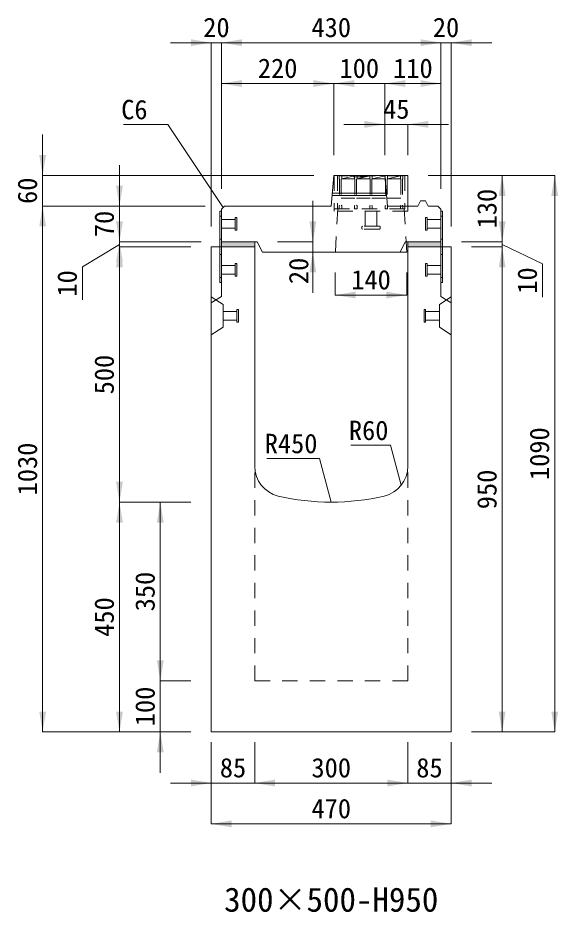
# Model space of a CAD drawing. Units: millimetres at full size, sheet at 1:40. Extents: x -1934 to 44546, y -100881 to -70395.
# Drawn here: x 13784 to 14843, y -95683 to -93932 of the extents above; entities that cross this region are included whole.
import ezdxf
from ezdxf.enums import TextEntityAlignment as Align

# ---------------------------------------------------------------- set-up
doc = ezdxf.new("R2010")
doc.units = ezdxf.units.MM
doc.header["$LTSCALE"] = 40
for name, pattern in [('CHAIN_DOUBLE_DASH', [23.5, 12, -1.5, 3.5, -1.5, 3.5, -1.5]), ('USER1', [1.35, 0.75, -0.6]), ('USER2', [1.35, 0.75, -0.6])]:
    doc.linetypes.add(name, pattern=pattern)
for name, color, linetype, lineweight in [('0_2', 7, 'Continuous', 13), ('インサート', 92, 'USER2', 9), ('グレーチング', 7, 'USER2', 5), ('プレート', 7, 'USER1', 9), ('モルタル', 7, 'Continuous', 9), ('受枠', 3, 'USER2', 5), ('寸法線', 7, 'Continuous', 9), ('引出線', 4, 'Continuous', 9), ('本体', 2, 'Continuous', 13), ('補助線', 8, 'CHAIN_DOUBLE_DASH', 5)]:
    doc.layers.add(name, color=color, linetype=linetype, lineweight=lineweight)
doc.layers.add('ハッチング_モルタル', color=30, linetype='Continuous')
doc.styles.add('ＭＳ ゴシック', font='')
doc.styles.get('ＭＳ ゴシック').set_extended_font_data('MS Gothic')

# ---------------------------------------------------------------- blocks, each defined once
blk = doc.blocks.new('filled_arrow')
at = {"color": 0, "linetype": 'Continuous', "lineweight": -2}
blk.add_solid([(7.5, 1.25), (0, 0), (7.5, -1.25)], dxfattribs=at)

msp = doc.modelspace()

# ---------------------------------------------------------------- hatches: boundary and pattern name
at = {"layer": 'ハッチング_モルタル'}
for points in [[(14183.15, -94370.41), (14183.15, -94380.41), (14248.15, -94380.41), (14248.15, -94370.41)], [(14548.15, -94370.41), (14548.15, -94380.41), (14613.15, -94380.41), (14613.15, -94370.41)]]:
    msp.add_hatch(color=256, dxfattribs=at).paths.add_polyline_path(points)

# ---------------------------------------------------------------- linework, layer by layer
at = {"layer": 'インサート'}
for p, q in [((14183.15, -94326.91), (14210.15, -94326.91)), ((14183.15, -94326.91), (14183.15, -94343.91)), ((14213.15, -94322.91), (14210.15, -94322.91)), ((14210.15, -94322.91), (14210.15, -94347.91)), ((14213.15, -94347.91), (14213.15, -94322.91)), ((14583.15, -94322.91), (14586.15, -94322.91)), ((14583.15, -94347.91), (14583.15, -94322.91)), ((14586.15, -94322.91), (14586.15, -94347.91)), ((14613.15, -94326.91), (14586.15, -94326.91)), ((14613.15, -94326.91), (14613.15, -94343.91)), ((14183.15, -94343.91), (14210.15, -94343.91)), ((14210.15, -94347.91), (14213.15, -94347.91)), ((14586.15, -94347.91), (14583.15, -94347.91)), ((14613.15, -94343.91), (14586.15, -94343.91)), ((14183.15, -94416.91), (14210.15, -94416.91)), ((14183.15, -94416.91), (14183.15, -94433.91)), ((14213.15, -94412.91), (14210.15, -94412.91)), ((14210.15, -94412.91), (14210.15, -94437.91)), ((14213.15, -94437.91), (14213.15, -94412.91)), ((14583.15, -94412.91), (14586.15, -94412.91)), ((14583.15, -94437.91), (14583.15, -94412.91)), ((14586.15, -94412.91), (14586.15, -94437.91)), ((14613.15, -94416.91), (14586.15, -94416.91)), ((14613.15, -94416.91), (14613.15, -94433.91)), ((14183.15, -94433.91), (14210.15, -94433.91)), ((14613.15, -94433.91), (14586.15, -94433.91)), ((14210.15, -94437.91), (14213.15, -94437.91)), ((14586.15, -94437.91), (14583.15, -94437.91))]:
    msp.add_line(p, q, dxfattribs=at)
at = {"layer": 'インサート', "linetype": 'Continuous', "lineweight": 5}
for p, q in [((14186.15, -94523.91), (14186.15, -94506.91)), ((14213.15, -94506.91), (14186.15, -94506.91)), ((14213.15, -94527.91), (14213.15, -94502.91)), ((14216.15, -94502.91), (14213.15, -94502.91)), ((14216.15, -94527.91), (14216.15, -94502.91)), ((14580.15, -94502.91), (14580.15, -94527.91)), ((14580.15, -94502.91), (14583.15, -94502.91)), ((14583.15, -94502.91), (14583.15, -94527.91)), ((14583.15, -94506.91), (14610.15, -94506.91)), ((14610.15, -94506.91), (14610.15, -94523.91)), ((14213.15, -94523.91), (14186.15, -94523.91)), ((14583.15, -94523.91), (14610.15, -94523.91)), ((14216.15, -94527.91), (14213.15, -94527.91)), ((14580.15, -94527.91), (14583.15, -94527.91))]:
    msp.add_line(p, q, dxfattribs=at)
at = {"layer": 'グレーチング'}
for p, q in [((14538.65, -94240.91), (14413.65, -94240.91)), ((14413.65, -94240.91), (14413.65, -94246.91)), ((14418.65, -94240.91), (14418.65, -94246.91)), ((14418.65, -94246.91), (14443.65, -94240.91)), ((14443.65, -94240.91), (14443.65, -94246.91)), ((14448.65, -94240.91), (14448.65, -94246.91)), ((14448.65, -94246.91), (14473.65, -94240.91)), ((14473.65, -94240.91), (14473.65, -94246.91)), ((14478.65, -94240.91), (14478.65, -94246.91)), ((14478.65, -94246.91), (14503.65, -94240.91)), ((14503.65, -94240.91), (14503.65, -94246.91)), ((14508.65, -94240.91), (14508.65, -94246.91)), ((14508.65, -94246.91), (14533.65, -94240.91)), ((14533.65, -94240.91), (14533.65, -94246.91)), ((14538.65, -94240.91), (14538.65, -94246.91)), ((14413.65, -94246.91), (14414.65, -94247.91)), ((14414.65, -94247.91), (14414.65, -94298.91)), ((14418.65, -94246.91), (14417.65, -94247.91)), ((14417.65, -94247.91), (14417.65, -94298.91)), ((14418.65, -94246.91), (14443.65, -94246.91)), ((14443.65, -94246.91), (14444.65, -94247.91)), ((14444.65, -94247.91), (14444.65, -94298.91)), ((14448.65, -94246.91), (14447.65, -94247.91)), ((14447.65, -94247.91), (14447.65, -94298.91)), ((14448.65, -94246.91), (14473.65, -94246.91)), ((14473.65, -94246.91), (14474.65, -94247.91)), ((14474.65, -94247.91), (14474.65, -94298.91)), ((14478.65, -94246.91), (14477.65, -94247.91)), ((14477.65, -94247.91), (14477.65, -94298.91)), ((14478.65, -94246.91), (14503.65, -94246.91)), ((14503.65, -94246.91), (14504.65, -94247.91)), ((14504.65, -94247.91), (14504.65, -94298.91)), ((14508.65, -94246.91), (14507.65, -94247.91)), ((14507.65, -94247.91), (14507.65, -94298.91)), ((14508.65, -94246.91), (14533.65, -94246.91)), ((14533.65, -94246.91), (14534.65, -94247.91)), ((14534.65, -94247.91), (14534.65, -94298.91)), ((14538.65, -94246.91), (14537.65, -94247.91)), ((14537.65, -94247.91), (14537.65, -94298.91)), ((14417.65, -94284.91), (14444.65, -94284.91)), ((14447.65, -94284.91), (14474.65, -94284.91)), ((14477.65, -94284.91), (14504.65, -94284.91)), ((14507.65, -94284.91), (14534.65, -94284.91)), ((14413.65, -94299.91), (14414.65, -94298.91)), ((14413.65, -94305.91), (14413.65, -94299.91)), ((14413.65, -94305.91), (14418.65, -94305.91)), ((14418.65, -94299.91), (14417.65, -94298.91)), ((14418.65, -94305.91), (14418.65, -94299.91)), ((14443.65, -94299.91), (14444.65, -94298.91)), ((14443.65, -94305.91), (14443.65, -94299.91)), ((14443.65, -94305.91), (14448.65, -94305.91)), ((14448.65, -94299.91), (14447.65, -94298.91)), ((14448.65, -94305.91), (14448.65, -94299.91)), ((14473.65, -94299.91), (14474.65, -94298.91)), ((14473.65, -94305.91), (14473.65, -94299.91)), ((14473.65, -94305.91), (14478.65, -94305.91)), ((14478.65, -94299.91), (14477.65, -94298.91)), ((14478.65, -94305.91), (14478.65, -94299.91)), ((14503.65, -94299.91), (14504.65, -94298.91)), ((14503.65, -94305.91), (14503.65, -94299.91)), ((14503.65, -94305.91), (14508.65, -94305.91)), ((14508.65, -94299.91), (14507.65, -94298.91)), ((14508.65, -94305.91), (14508.65, -94299.91)), ((14533.65, -94299.91), (14534.65, -94298.91)), ((14533.65, -94305.91), (14533.65, -94299.91)), ((14533.65, -94305.91), (14538.65, -94305.91)), ((14538.65, -94299.91), (14537.65, -94298.91)), ((14538.65, -94305.91), (14538.65, -94299.91))]:
    msp.add_line(p, q, dxfattribs=at)
at = {"layer": 'プレート'}
for p, q in [((14183.15, -94320.41), (14179.95, -94320.41)), ((14616.35, -94320.41), (14613.15, -94320.41)), ((14183.15, -94365.41), (14179.95, -94365.41)), ((14616.35, -94365.41), (14613.15, -94365.41)), ((14183.15, -94395.41), (14179.95, -94395.41)), ((14616.35, -94395.41), (14613.15, -94395.41)), ((14183.15, -94440.41), (14179.95, -94440.41)), ((14616.35, -94440.41), (14613.15, -94440.41))]:
    msp.add_line(p, q, dxfattribs=at)
at = {"layer": 'プレート', "linetype": 'Continuous'}
for points in [[(14179.95, -94450.41), (14179.95, -94310.41), (14183.15, -94310.41), (14183.15, -94450.41)], [(14613.15, -94450.41), (14613.15, -94310.41), (14616.35, -94310.41), (14616.35, -94450.41)]]:
    msp.add_lwpolyline(points, close=True, dxfattribs=at)
at = {"layer": 'モルタル', "lineweight": 13}
msp.add_lwpolyline([(14183.15, -94370.41), (14248.15, -94370.41), (14248.15, -94380.41), (14183.15, -94380.41)], close=True, dxfattribs=at)
at = {"layer": 'モルタル'}
msp.add_lwpolyline([(14548.15, -94370.41), (14613.15, -94370.41), (14613.15, -94380.41), (14548.15, -94380.41)], close=True, dxfattribs=at)
at = {"layer": '受枠', "linetype": 'Continuous'}
for q in [(14404.15, -94240.41), (14548.15, -94300.41)]:
    msp.add_line((14548.15, -94240.41), q, dxfattribs=at)
at = {"layer": '受枠'}
for p, q in [((14404.15, -94240.41), (14404.15, -94310.41)), ((14410.15, -94240.41), (14410.15, -94305.91)), ((14542.15, -94240.41), (14542.15, -94305.91)), ((14404.15, -94305.91), (14548.15, -94305.91)), ((14548.15, -94310.41), (14404.15, -94310.41)), ((14464.82, -94340.08), (14464.82, -94310.41)), ((14487.48, -94340.08), (14487.48, -94310.41)), ((14548.15, -94300.41), (14548.15, -94310.41)), ((14458.28, -94341.14), (14458.28, -94344.34)), ((14492.95, -94340.08), (14459.35, -94340.08)), ((14492.95, -94345.41), (14459.35, -94345.41)), ((14494.02, -94341.14), (14494.02, -94344.34))]:
    msp.add_line(p, q, dxfattribs=at)
for centre, start, end in [((14459.35, -94341.14), 90, 180), ((14459.35, -94344.34), 180, 270), ((14492.95, -94341.14), 0, 90), ((14492.95, -94344.34), 270, 0)]:
    msp.add_arc(centre, 1.07, start, end, dxfattribs=at)
at = {"layer": '寸法線'}
for p, q in [((14263.15, -93980.41), (14083.15, -93980.41)), ((14163.15, -94340.41), (14163.15, -93980.41)), ((14183.15, -93980.41), (14613.15, -93980.41)), ((14183.15, -94266.41), (14183.15, -93980.41)), ((14183.15, -94266.41), (14183.15, -93980.41)), ((14533.15, -93980.41), (14713.15, -93980.41)), ((14613.15, -94266.41), (14613.15, -93980.41)), ((14613.15, -94266.41), (14613.15, -93980.41)), ((14633.15, -94340.41), (14633.15, -93980.41)), ((14183.15, -94060.41), (14403.15, -94060.41)), ((14183.15, -94266.41), (14183.15, -94060.41)), ((14403.15, -94200.41), (14403.15, -94060.41)), ((14583.15, -94060.41), (14403.15, -94060.41)), ((14403.15, -94200.41), (14403.15, -94060.41)), ((14503.15, -94060.41), (14613.15, -94060.41)), ((14503.15, -94200.41), (14503.15, -94060.41)), ((14613.15, -94266.41), (14613.15, -94060.41)), ((14628.15, -94140.41), (14423.15, -94140.41)), ((14503.15, -94200.41), (14503.15, -94140.41)), ((14548.15, -94200.41), (14548.15, -94140.41)), ((13832.55, -94160.41), (13832.55, -94380.41)), ((14503.15, -94200.41), (14503.15, -94170.41)), ((13983.15, -94450.41), (13983.15, -94220.41)), ((14364.15, -94240.41), (13832.55, -94240.41)), ((14588.15, -94240.41), (14836.13, -94240.41)), ((14588.15, -94240.41), (14733.15, -94240.41)), ((14733.15, -94370.41), (14733.15, -94240.41)), ((14836.13, -95330.41), (14836.13, -94240.41)), ((13983.15, -94290.41), (13983.15, -94460.41)), ((14362.12, -94290.41), (14362.12, -94470.41)), ((14733.15, -94290.41), (14733.15, -94460.41)), ((13832.55, -95330.41), (13832.55, -94300.41)), ((14151.15, -94300.41), (13832.55, -94300.41)), ((14149.15, -94300.41), (13832.55, -94300.41)), ((14149.15, -94300.41), (13983.15, -94300.41)), ((13983.15, -94375.41), (13910.54, -94419.45)), ((14143.15, -94370.41), (13983.15, -94370.41)), ((14143.15, -94370.41), (13983.15, -94370.41)), ((13983.15, -94880.41), (13983.15, -94380.41)), ((14123.15, -94380.41), (13983.15, -94380.41)), ((14123.15, -94380.41), (13983.15, -94380.41)), ((14293.15, -94370.41), (14362.12, -94370.41)), ((14653.15, -94370.41), (14733.15, -94370.41)), ((14653.15, -94370.41), (14733.15, -94370.41)), ((14673.15, -94380.41), (14733.15, -94380.41)), ((14673.15, -94380.41), (14733.15, -94380.41)), ((14733.15, -94375.41), (14812.18, -94413.84)), ((14733.15, -95330.41), (14733.15, -94380.41)), ((14303.15, -94390.41), (14362.12, -94390.41)), ((14812.18, -94413.84), (14812.18, -94478.71)), ((13910.54, -94419.45), (13910.54, -94484.32)), ((14406.15, -94430.41), (14406.15, -94474.64)), ((14546.15, -94430.41), (14546.15, -94474.64)), ((14406.15, -94474.64), (14546.15, -94474.64)), ((14123.15, -94880.41), (13983.15, -94880.41)), ((13983.15, -95330.41), (13983.15, -94880.41)), ((14123.15, -94880.41), (13983.15, -94880.41)), ((14063.15, -95230.41), (14063.15, -94880.41)), ((14123.15, -94880.41), (14063.15, -94880.41)), ((14063.15, -95410.41), (14063.15, -95150.41)), ((14123.15, -95230.41), (14063.15, -95230.41)), ((14123.15, -95230.41), (14063.15, -95230.41)), ((14123.15, -95330.41), (13832.55, -95330.41)), ((14123.15, -95330.41), (13983.15, -95330.41)), ((14123.15, -95330.41), (14063.15, -95330.41)), ((14673.15, -95330.41), (14836.13, -95330.41)), ((14673.15, -95330.41), (14733.15, -95330.41)), ((14163.15, -95350.41), (14163.15, -95430.41)), ((14163.15, -95350.41), (14163.15, -95510.41)), ((14248.15, -95350.41), (14248.15, -95430.41)), ((14248.15, -95350.41), (14248.15, -95430.41)), ((14548.15, -95350.41), (14548.15, -95430.41)), ((14548.15, -95350.41), (14548.15, -95430.41)), ((14633.15, -95350.41), (14633.15, -95430.41)), ((14633.15, -95350.41), (14633.15, -95510.41)), ((14083.15, -95430.41), (14328.15, -95430.41)), ((14248.15, -95430.41), (14548.15, -95430.41)), ((14468.15, -95430.41), (14713.15, -95430.41)), ((14163.15, -95510.41), (14633.15, -95510.41))]:
    msp.add_line(p, q, dxfattribs=at)
at = {"layer": '引出線'}
for points in [[(14186.15, -94303.41), (14078.15, -94140.41), (13991.05, -94140.41)], [(14535.22, -94847.1), (14514.21, -94768.68), (14436.7, -94768.68)], [(14398.15, -94880.41), (14375.13, -94794.49), (14271.63, -94794.49)]]:
    msp.add_lwpolyline(points, dxfattribs=at)
at = {"layer": '本体'}
for p, q in [((14398.15, -94300.41), (14403.15, -94240.41)), ((14403.15, -94240.41), (14440.15, -94240.41)), ((14440.15, -94240.41), (14443.15, -94243.41)), ((14443.15, -94243.41), (14463.15, -94243.41)), ((14463.15, -94243.41), (14466.15, -94240.41)), ((14466.15, -94240.41), (14503.15, -94240.41)), ((14503.15, -94240.41), (14508.15, -94300.41)), ((14506.07, -94275.41), (14400.23, -94275.41)), ((14506.4, -94279.41), (14399.9, -94279.41)), ((14568.15, -94300.41), (14573.15, -94290.41)), ((14573.15, -94290.41), (14583.15, -94290.41)), ((14583.15, -94290.41), (14588.15, -94300.41)), ((14183.15, -94306.41), (14189.15, -94300.41)), ((14183.15, -94306.41), (14183.15, -94370.41)), ((14189.15, -94300.41), (14398.15, -94300.41)), ((14508.15, -94300.41), (14568.15, -94300.41)), ((14588.15, -94300.41), (14607.15, -94300.41)), ((14607.15, -94300.41), (14613.15, -94306.41)), ((14613.15, -94306.41), (14613.15, -94370.41)), ((14183.15, -94370.41), (14253.15, -94370.41)), ((14253.15, -94370.41), (14263.15, -94390.41)), ((14543.15, -94370.41), (14533.15, -94390.41)), ((14543.15, -94370.41), (14613.15, -94370.41)), ((14263.15, -94390.41), (14533.15, -94390.41))]:
    msp.add_line(p, q, dxfattribs=at)
at = {"layer": '本体', "linetype": 'USER2', "lineweight": 9}
for p, q in [((14411.15, -94305.91), (14406.15, -94390.41)), ((14541.15, -94305.91), (14544.97, -94370.41))]:
    msp.add_line(p, q, dxfattribs=at)
at = {"layer": '本体', "lineweight": 20}
for p, q in [((14163.15, -95330.41), (14163.15, -94380.41)), ((14163.15, -94380.41), (14248.15, -94380.41)), ((14183.15, -94380.41), (14248.15, -94380.41)), ((14183.15, -94380.41), (14183.15, -94477.41)), ((14248.15, -94809.89), (14248.15, -94380.41)), ((14548.15, -94809.89), (14548.15, -94380.41)), ((14548.15, -94380.41), (14633.15, -94380.41)), ((14613.15, -94380.41), (14613.15, -94477.41)), ((14633.15, -95330.41), (14633.15, -94380.41)), ((14163.15, -94489.92), (14183.15, -94477.41)), ((14163.15, -94478.41), (14186.15, -94492.91)), ((14610.15, -94492.91), (14633.15, -94478.41)), ((14633.15, -94489.92), (14613.15, -94477.41)), ((14186.15, -94537.91), (14186.15, -94492.91)), ((14610.15, -94537.91), (14610.15, -94492.91)), ((14186.15, -94537.91), (14163.15, -94552.41)), ((14633.15, -94552.41), (14610.15, -94537.91)), ((14163.15, -95330.41), (14633.15, -95330.41))]:
    msp.add_line(p, q, dxfattribs=at)
at = {"layer": '本体', "linetype": 'USER2', "lineweight": 20}
for p, q in [((14248.15, -95230.41), (14248.15, -94809.89)), ((14548.15, -95230.41), (14548.15, -94809.89))]:
    msp.add_line(p, q, dxfattribs=at)
at = {"layer": '本体', "linetype": 'USER1', "lineweight": 20}
msp.add_line((14248.15, -95230.41), (14548.15, -95230.41), dxfattribs=at)
at = {"layer": '本体', "lineweight": 20}
for centre, radius, start, end in [((14308.15, -94809.89), 60, 180, 256.65766), ((14488.15, -94809.89), 60, 283.34241, 0), ((14398.15, -94430.41), 450, 256.65766, 283.34241)]:
    msp.add_arc(centre, radius, start, end, dxfattribs=at)
at = {"layer": '補助線'}
for p in [(14544.97, -94370.41), (14533.15, -94390.41)]:
    msp.add_line(p, (14546.15, -94390.41), dxfattribs=at)

# ---------------------------------------------------------------- block references
at = {"layer": '寸法線', "xscale": 5.33, "yscale": 5.33}
for p, rotation in [((14163.15, -93980.41), 180), ((14613.15, -93980.41), 180), ((14613.15, -93980.41), 180), ((14403.15, -94060.41), 180), ((14613.15, -94060.41), 180), ((14503.15, -94140.41), 180), ((13832.55, -94240.41), 90), ((14733.15, -94240.41), 270), ((14836.13, -94240.41), 270), ((13983.15, -94300.41), 90), ((13832.55, -94300.41), 270), ((13832.55, -94300.41), 270), ((13983.15, -94370.41), 90), ((14362.12, -94370.41), 90), ((14733.15, -94370.41), 90), ((14733.15, -94370.41), 90), ((13983.15, -94370.41), 270), ((13983.15, -94380.41), 270), ((13983.15, -94380.41), 270), ((14733.15, -94380.41), 270), ((14733.15, -94380.41), 270), ((14362.12, -94390.41), 270), ((14546.15, -94474.64), 180), ((13983.15, -94880.41), 90), ((13983.15, -94880.41), 270), ((14063.15, -94880.41), 270), ((14063.15, -95230.41), 90), ((14063.15, -95230.41), 90), ((13832.55, -95330.41), 90), ((13983.15, -95330.41), 90), ((14733.15, -95330.41), 90), ((14836.13, -95330.41), 90), ((14063.15, -95330.41), 270), ((14163.15, -95430.41), 180), ((14548.15, -95430.41), 180), ((14548.15, -95430.41), 180), ((14633.15, -95510.41), 180)]:
    msp.add_blockref('filled_arrow', p, dxfattribs=dict(at, rotation=rotation))
for p in [(14183.15, -93980.41), (14183.15, -93980.41), (14633.15, -93980.41), (14183.15, -94060.41), (14403.15, -94060.41), (14503.15, -94060.41), (14503.15, -94060.41), (14548.15, -94140.41), (14406.15, -94474.64), (14248.15, -95430.41), (14248.15, -95430.41), (14633.15, -95430.41), (14163.15, -95510.41)]:
    msp.add_blockref('filled_arrow', p, dxfattribs=at)
at = {"layer": '引出線', "xscale": 0.133, "yscale": 0.133}
for p, rotation in [((14186.15, -94303.41), 123.5), ((14535.22, -94847.1), 105), ((14398.15, -94880.41), 105)]:
    msp.add_blockref('filled_arrow', p, dxfattribs=dict(at, rotation=rotation))

# ---------------------------------------------------------------- texts
at = {"layer": '0_2', "style": 'ＭＳ ゴシック'}
msp.add_text('300×500-H950', height=47.47, dxfattribs=at).set_placement((14398.15, -95658.75), align=Align.MIDDLE_CENTER)
at = {"layer": '寸法線', "style": 'ＭＳ ゴシック'}
for s, p in [('20', (14173.15, -93950.41)), ('430', (14398.15, -93950.41)), ('20', (14623.15, -93950.41)), ('220', (14293.15, -94030.41)), ('100', (14453.15, -94030.41)), ('110', (14558.15, -94030.41)), ('45', (14525.65, -94110.41)), ('140', (14476.15, -94444.64)), ('85', (14205.65, -95400.41)), ('300', (14398.15, -95400.41)), ('85', (14590.65, -95400.41)), ('470', (14398.15, -95480.41))]:
    msp.add_text(s, height=37.98, dxfattribs=at).set_placement(p, align=Align.MIDDLE_CENTER)
for s, p in [('60', (13802.55, -94270.41)), ('130', (14703.15, -94305.41)), ('70', (13953.15, -94335.41)), ('20', (14334.12, -94427.42)), ('10', (13880.54, -94451.88)), ('10', (14782.18, -94446.27)), ('500', (13953.15, -94630.41)), ('1090', (14806.13, -94785.41)), ('1030', (13802.55, -94815.41)), ('950', (14703.15, -94855.41)), ('350', (14033.15, -95055.41)), ('450', (13953.15, -95105.41)), ('100', (14033.15, -95280.41))]:
    msp.add_text(s, height=37.98, rotation=90, dxfattribs=at).set_placement(p, align=Align.MIDDLE_CENTER)
at = {"layer": '引出線', "style": 'ＭＳ ゴシック'}
for s, p in [('C6', (14038.15, -94092.41)), ('R60', (14510.21, -94720.68)), ('R450', (14371.13, -94746.49))]:
    msp.add_text(s, height=37.98, dxfattribs=at).set_placement(p, align=Align.TOP_RIGHT)

doc.saveas('drawing.dxf')
